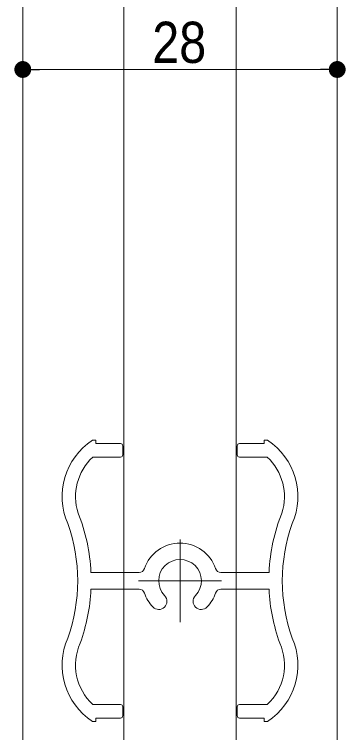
# Model space of a CAD drawing. Units: millimetres, scale not verified. Extents: x -6062 to 6062, y -3045 to 3045.
# Drawn here: x 799 to 1094, y -843 to -204 of the extents above; entities that cross this region are included whole.
import ezdxf
from ezdxf.enums import TextEntityAlignment as Align

# ---------------------------------------------------------------- set-up
doc = ezdxf.new("R2010")
doc.units = ezdxf.units.MM
doc.header["$LTSCALE"] = 20
doc.header["$PDMODE"] = 32
doc.header["$PDSIZE"] = 10
for name, color, linetype, lineweight in [('0-1_3一般', 7, 'Continuous', 15), ('0-2_2寸法-1', 7, 'Continuous', 15), ('0-3_0', 7, 'Continuous', 25)]:
    doc.layers.add(name, color=color, linetype=linetype, lineweight=lineweight)
doc.layers.add('0-4_Defpoints', color=7, linetype='Continuous')
doc.styles.add('ＭＳ Ｐゴシック', font='')
doc.styles.get('ＭＳ Ｐゴシック').set_extended_font_data('MS PGothic')

# ---------------------------------------------------------------- blocks, each defined once
blk = doc.blocks.new('グループ-51')
at = {"layer": '0-1_3一般', "lineweight": 5}
for p, q in [((56183.9, -11724.8), (55743.9, -11724.8)), ((53663.9, -11924.8), (53663.9, -11764.8)), ((55703.9, -11764.8), (55703.9, -11924.8)), ((53129.3, -11964.8), (53623.9, -11964.8)), ((55743.9, -11964.8), (56238.5, -11964.8)), ((54683.9, -13427.8), (54683.9, -14901.8)), ((53955.6, -14014.8), (53098.5, -14014.8)), ((56269.3, -14014.8), (55412.2, -14014.8)), ((55420.9, -14164.8), (53946.9, -14164.8)), ((53098.5, -14314.8), (53955.6, -14314.8)), ((55412.2, -14314.8), (56269.3, -14314.8)), ((53623.9, -16364.8), (53129.3, -16364.8)), ((53663.9, -16564.8), (53663.9, -16404.8)), ((55703.9, -16404.8), (55703.9, -16564.8)), ((56238.5, -16364.8), (55743.9, -16364.8)), ((55743.9, -16604.8), (56183.9, -16604.8))]:
    blk.add_line(p, q, dxfattribs=at)
for points in [[(53623.9, -11724.8), (53183.9, -11724.8), (53183.9, -11664.8), (53123.9, -11664.8)], [(56243.9, -11664.8), (56183.9, -11664.8), (56183.9, -11724.8)], [(53123.9, -16664.8), (53183.9, -16664.8), (53183.9, -16604.8), (53623.9, -16604.8)], [(56183.9, -16604.8), (56183.9, -16664.8), (56243.9, -16664.8)]]:
    blk.add_lwpolyline(points, dxfattribs=at)
for centre, radius, start, end in [((53783.9, -12667), 1200, 123.36701, 203.55646), ((53623.9, -11764.8), 40, 0, 90), ((55743.9, -11764.8), 40, 90, 180), ((55583.9, -12667), 1200, 336.44354, 56.63299), ((53783.9, -12667), 960, 132.99142, 197.81794), ((53623.9, -11924.8), 40, 270, 0), ((55743.9, -11924.8), 40, 180, 270), ((55583.9, -12667), 960, 342.18206, 47.00858), ((49862, -14164.8), 3240, 2.65353, 21.81556), ((59505.8, -14164.8), 3240, 158.18444, 177.34647), ((49862, -14164.8), 3000, 340.15929, 19.84071), ((59505.8, -14164.8), 3000, 160.15929, 199.84071), ((54683.9, -14164.8), 670, 18.94591, 161.05409), ((54683.9, -14164.8), 380, 316.03297, 223.96703), ((53955.6, -13914.8), 100, 270, 341.05409), ((55412.2, -13914.8), 100, 198.94591, 270), ((49862, -14164.8), 3240, 340.0113, 357.34647), ((53955.6, -14414.8), 100, 18.94591, 90), ((54683.9, -14164.8), 670, 198.94591, 223.96703), ((54306, -14529.3), 145, 223.96703, 43.96703), ((55061.7, -14529.3), 145, 136.03297, 316.03297), ((54683.9, -14164.8), 670, 316.03297, 341.05409), ((55412.2, -14414.8), 100, 90, 161.05409), ((59505.8, -14164.8), 3240, 182.65353, 199.9887), ((53783.9, -15662.6), 1200, 156.44354, 236.63299), ((55583.9, -15662.6), 1200, 303.36701, 23.55646), ((53783.9, -15662.6), 960, 156.01368, 227.00858), ((55583.9, -15662.6), 960, 312.99142, 23.98632), ((53623.9, -16404.8), 40, 0, 90), ((55743.9, -16404.8), 40, 90, 180), ((53623.9, -16564.8), 40, 270, 0), ((55743.9, -16564.8), 40, 180, 270)]:
    blk.add_arc(centre, radius, start, end, dxfattribs=at)
blk = doc.blocks.new('グループ-57')
at = {"layer": '0-1_3一般', "lineweight": 5}
for p, q in [((51883.9, -41100), (51883.9, 10920.4)), ((53683.9, -41100), (53683.9, 10920.4)), ((55683.9, 10920.4), (55683.9, -41100)), ((57483.9, 10920.4), (57483.9, -41100))]:
    blk.add_line(p, q, dxfattribs=at)
blk = doc.blocks.new('グループ-64')
at = {"layer": '0-1_3一般'}
for name in ['グループ-57', 'グループ-51']:
    blk.add_blockref(name, (0, 0), dxfattribs=at)
blk = doc.blocks.new('_Dot')
at = {"layer": '0-3_0'}
blk.add_line((-10, 0), (-20, 0), dxfattribs=at)
for points in [[(0, 0), (-5.36, 8.44), (-4.26, 9.05)], [(0, 0), (-4.26, 9.05), (-3.09, 9.51)], [(0, 0), (-3.09, 9.51), (-1.87, 9.82)], [(0, 0), (-1.87, 9.82), (-0.63, 9.98)], [(0, 0), (-0.63, 9.98), (0.63, 9.98)], [(0, 0), (0.63, 9.98), (1.87, 9.82)], [(0, 0), (1.87, 9.82), (3.09, 9.51)], [(0, 0), (3.09, 9.51), (4.26, 9.05)], [(0, 0), (4.26, 9.05), (5.36, 8.44)], [(0, 0), (-10, 0), (-9.92, 1.25)], [(0, 0), (-9.92, -1.25), (-10, 0)], [(0, 0), (-9.92, 1.25), (-9.69, 2.49)], [(0, 0), (-9.69, -2.49), (-9.92, -1.25)], [(0, 0), (-9.69, 2.49), (-9.3, 3.68)], [(0, 0), (-9.3, -3.68), (-9.69, -2.49)], [(0, 0), (-9.3, 3.68), (-8.76, 4.82)], [(0, 0), (-8.76, -4.82), (-9.3, -3.68)], [(0, 0), (-8.76, 4.82), (-8.09, 5.88)], [(0, 0), (-8.09, -5.88), (-8.76, -4.82)], [(0, 0), (-8.09, 5.88), (-7.29, 6.85)], [(0, 0), (-7.29, -6.85), (-8.09, -5.88)], [(0, 0), (-7.29, 6.85), (-6.37, 7.71)], [(0, 0), (-6.37, -7.71), (-7.29, -6.85)], [(0, 0), (-6.37, 7.71), (-5.36, 8.44)], [(0, 0), (-5.36, -8.44), (-6.37, -7.71)], [(0, 0), (-4.26, -9.05), (-5.36, -8.44)], [(0, 0), (-3.09, -9.51), (-4.26, -9.05)], [(0, 0), (-1.87, -9.82), (-3.09, -9.51)], [(0, 0), (-0.63, -9.98), (-1.87, -9.82)], [(0, 0), (0.63, -9.98), (-0.63, -9.98)], [(0, 0), (5.36, 8.44), (6.37, 7.71)], [(0, 0), (6.37, 7.71), (7.29, 6.85)], [(0, 0), (7.29, 6.85), (8.09, 5.88)], [(0, 0), (8.09, 5.88), (8.76, 4.82)], [(0, 0), (8.76, 4.82), (9.3, 3.68)], [(0, 0), (9.3, 3.68), (9.69, 2.49)], [(0, 0), (9.69, 2.49), (9.92, 1.25)], [(0, 0), (9.92, 1.25), (10, 0)], [(0, 0), (1.87, -9.82), (0.63, -9.98)], [(0, 0), (3.09, -9.51), (1.87, -9.82)], [(0, 0), (4.26, -9.05), (3.09, -9.51)], [(0, 0), (5.36, -8.44), (4.26, -9.05)], [(0, 0), (6.37, -7.71), (5.36, -8.44)], [(0, 0), (7.29, -6.85), (6.37, -7.71)], [(0, 0), (8.09, -5.88), (7.29, -6.85)], [(0, 0), (8.76, -4.82), (8.09, -5.88)], [(0, 0), (9.3, -3.68), (8.76, -4.82)], [(0, 0), (9.69, -2.49), (9.3, -3.68)], [(0, 0), (9.92, -1.25), (9.69, -2.49)], [(0, 0), (10, 0), (9.92, -1.25)]]:
    blk.add_solid(points, dxfattribs=at)

msp = doc.modelspace()

# ---------------------------------------------------------------- linework, layer by layer
at = {"layer": '0-2_2寸法-1'}
for p, q in [((806.69, -233.51), (806.89, -233.51)), ((1086.69, -233.51), (1086.89, -233.51)), ((821.7, -253.51), (1071.69, -253.51))]:
    msp.add_line(p, q, dxfattribs=at)
at = {"layer": '0-4_Defpoints'}
for p in [(806.69, -253.51), (1086.69, -253.51)]:
    msp.add_point(p, dxfattribs=at)

# ---------------------------------------------------------------- block references
at = {"layer": '0-1_3一般', "xscale": 0.05, "yscale": 0.05}
msp.add_blockref('グループ-64', (-1787.5, 0), dxfattribs=at)
at = {"layer": '0-2_2寸法-1', "xscale": 0.7503418, "yscale": 0.7503418, "rotation": 180}
msp.add_blockref('_Dot', (806.69, -253.51), dxfattribs=at)
at = {"layer": '0-2_2寸法-1', "xscale": 0.7503418, "yscale": 0.7503418}
msp.add_blockref('_Dot', (1086.69, -253.51), dxfattribs=at)

# ---------------------------------------------------------------- texts
at = {"layer": '0-2_2寸法-1', "style": 'ＭＳ Ｐゴシック', "width": 0.9}
msp.add_text('28', height=36.66, dxfattribs=at).set_placement((922, -258.69), align=Align.BOTTOM_LEFT)

doc.saveas('drawing.dxf')
